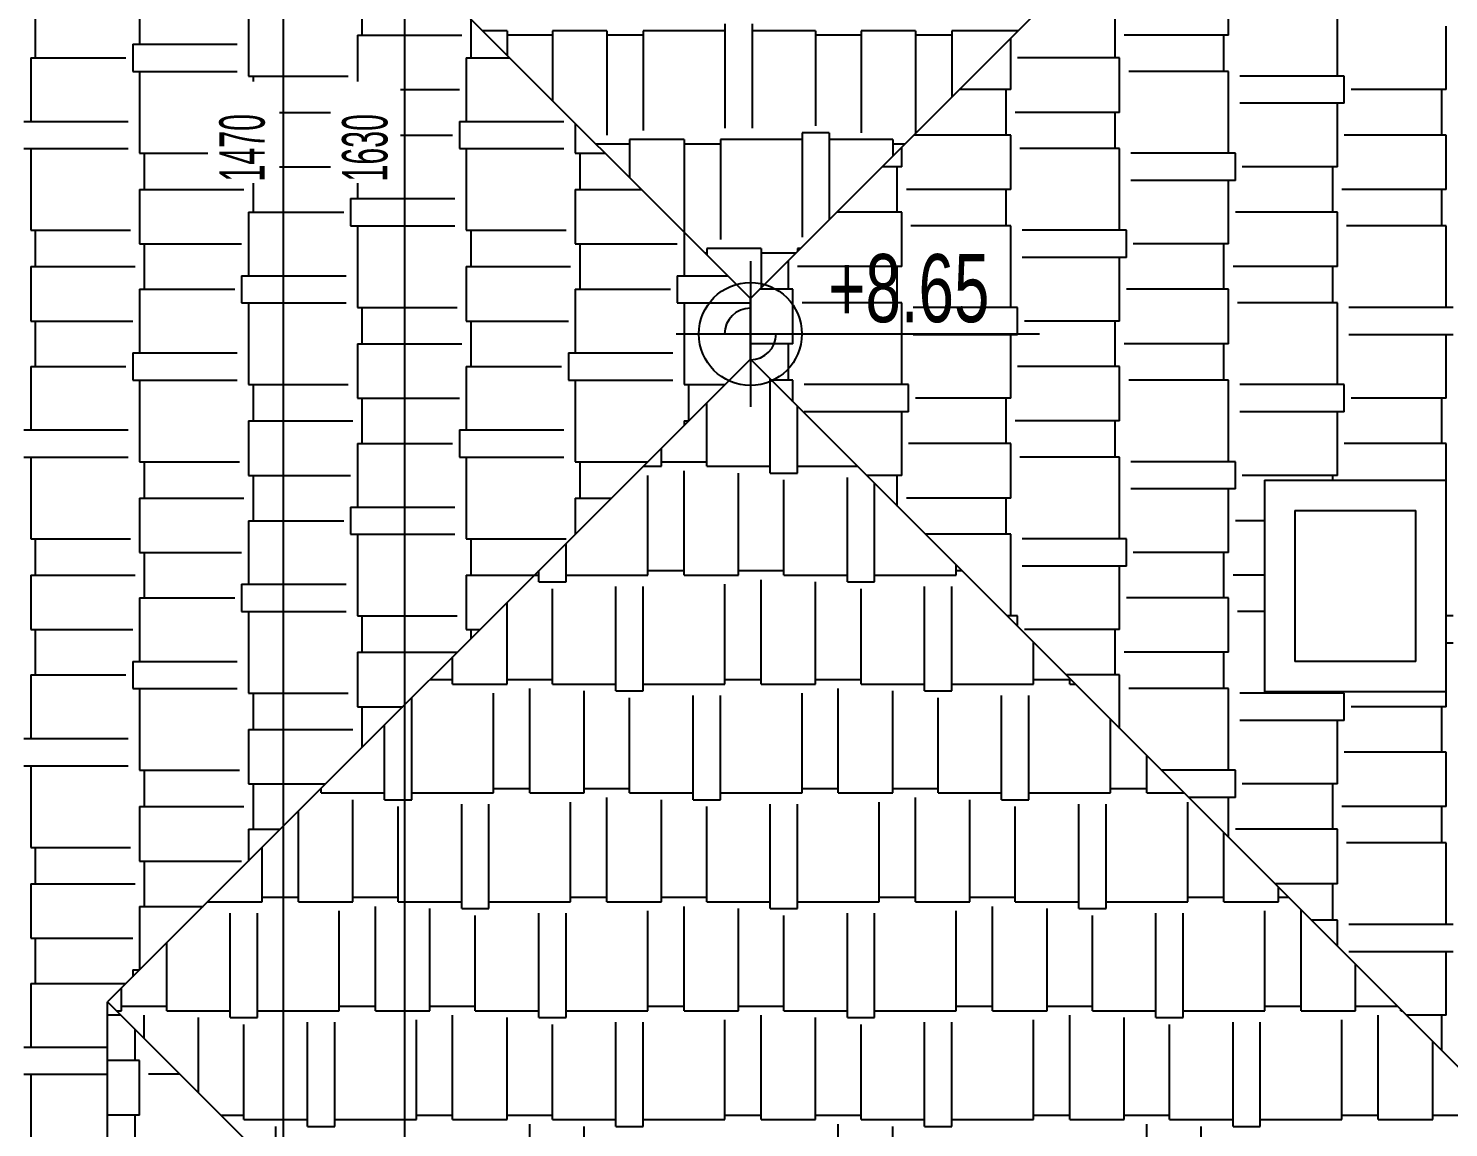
# Model space of a CAD drawing. Extents: x 3907.4 to 3911.57, y -3054.42 to -3053.7.
# Drawn here: x 3909.1055 to 3909.1994, y -3054.1948 to -3054.1222 of the extents above; entities that cross this region are included whole.
import ezdxf
from ezdxf.enums import TextEntityAlignment as Align

# ---------------------------------------------------------------- set-up
doc = ezdxf.new("R2010")
doc.units = 0
doc.header["$LTSCALE"] = 2
doc.header["$MEASUREMENT"] = 0
for name, color, linetype in [('DUVAR', 7, 'CONTINUOUS'), ('OLÇÜ', 6, 'CONTINUOUS'), ('TARAMA', 9, 'CONTINUOUS'), ('TEXT', 11, 'CONTINUOUS'), ('ÇATI', 7, 'CONTINUOUS')]:
    doc.layers.add(name, color=color, linetype=linetype)
doc.styles.add('MAHAL', font='stylu.ttf', dxfattribs={"width": 0.7, "height": 20})
doc.styles.add('ÖLÇÜ', font='stylu.ttf', dxfattribs={"width": 0.5})

msp = doc.modelspace()

# ---------------------------------------------------------------- linework, layer by layer
at = {"layer": 'DUVAR'}
for p, q in [((3909.187248, -3054.15203), (3909.187248, -3054.16603)), ((3909.187248, -3054.15203), (3909.199248, -3054.15203)), ((3909.199248, -3054.16603), (3909.199248, -3054.15203)), ((3909.189248, -3054.15403), (3909.197248, -3054.15403)), ((3909.189248, -3054.15403), (3909.189248, -3054.16403)), ((3909.197248, -3054.16403), (3909.197248, -3054.15403)), ((3909.197248, -3054.16403), (3909.189248, -3054.16403)), ((3909.199248, -3054.16603), (3909.187248, -3054.16603))]:
    msp.add_line(p, q, dxfattribs=at)
at = {"layer": 'OLÇÜ', "color": 6}
for p, q in [((3909.130374, -3053.96603), (3909.130374, -3054.29203)), ((3909.122362, -3053.98203), (3909.122362, -3054.27603))]:
    msp.add_line(p, q, dxfattribs=at)
at = {"layer": 'TARAMA', "color": 6}
for p, q in [((3909.112863, -3054.119015), (3909.112863, -3054.123215)), ((3909.184863, -3054.122615), (3909.184863, -3054.119015)), ((3909.120063, -3054.119915), (3909.120063, -3054.125315)), ((3909.127563, -3054.120215), (3909.127563, -3054.122615)), ((3909.192063, -3054.125315), (3909.192063, -3054.120926)), ((3909.105963, -3054.121115), (3909.105963, -3054.124115)), ((3909.134763, -3054.121545), (3909.134763, -3054.124115)), ((3909.151563, -3054.121865), (3909.151563, -3054.128765)), ((3909.153363, -3054.121865), (3909.153363, -3054.128765)), ((3909.177363, -3054.124115), (3909.177363, -3054.121115)), ((3909.127263, -3054.122615), (3909.127263, -3054.125672)), ((3909.127263, -3054.122615), (3909.134163, -3054.122615)), ((3909.137163, -3054.122315), (3909.135534, -3054.122315)), ((3909.137163, -3054.122315), (3909.137163, -3054.123945)), ((3909.140163, -3054.122615), (3909.137163, -3054.122615)), ((3909.143763, -3054.122315), (3909.140163, -3054.122315)), ((3909.140163, -3054.122315), (3909.140163, -3054.126945)), ((3909.143763, -3054.122315), (3909.143763, -3054.129215)), ((3909.146163, -3054.122615), (3909.143763, -3054.122615)), ((3909.151563, -3054.122315), (3909.146163, -3054.122315)), ((3909.146163, -3054.122315), (3909.146163, -3054.128915)), ((3909.157563, -3054.122315), (3909.153363, -3054.122315)), ((3909.157563, -3054.122315), (3909.157563, -3054.128615)), ((3909.160563, -3054.122615), (3909.157563, -3054.122615)), ((3909.164163, -3054.122315), (3909.160563, -3054.122315)), ((3909.160563, -3054.122315), (3909.160563, -3054.129065)), ((3909.164163, -3054.122315), (3909.164163, -3054.129114)), ((3909.166563, -3054.122615), (3909.164163, -3054.122615)), ((3909.170962, -3054.122315), (3909.166563, -3054.122315)), ((3909.166563, -3054.122315), (3909.166563, -3054.126714)), ((3909.170463, -3054.126215), (3909.170463, -3054.122814)), ((3909.184863, -3054.122615), (3909.177963, -3054.122615)), ((3909.184563, -3054.125015), (3909.184563, -3054.122615)), ((3909.199263, -3054.126215), (3909.199263, -3054.122015)), ((3909.112413, -3054.123215), (3909.112413, -3054.125015)), ((3909.112413, -3054.123215), (3909.119313, -3054.123215)), ((3909.105663, -3054.124115), (3909.105663, -3054.128315)), ((3909.105663, -3054.124115), (3909.111963, -3054.124115)), ((3909.134463, -3054.124115), (3909.134463, -3054.128315)), ((3909.134463, -3054.124115), (3909.137334, -3054.124115)), ((3909.177663, -3054.124115), (3909.170913, -3054.124115)), ((3909.177663, -3054.127715), (3909.177663, -3054.124115)), ((3909.112413, -3054.125015), (3909.119313, -3054.125015)), ((3909.112863, -3054.125015), (3909.112863, -3054.130415)), ((3909.120063, -3054.125315), (3909.126663, -3054.125315)), ((3909.120363, -3054.125315), (3909.120363, -3054.125672)), ((3909.184863, -3054.125015), (3909.178263, -3054.125015)), ((3909.184863, -3054.130415), (3909.184863, -3054.125015)), ((3909.192513, -3054.125315), (3909.185613, -3054.125315)), ((3909.192513, -3054.127115), (3909.192513, -3054.125315)), ((3909.130124, -3054.126215), (3909.134013, -3054.126215)), ((3909.170463, -3054.126215), (3909.167062, -3054.126215)), ((3909.170163, -3054.129215), (3909.170163, -3054.126215)), ((3909.199263, -3054.126215), (3909.192963, -3054.126215)), ((3909.198963, -3054.129215), (3909.198963, -3054.126215)), ((3909.192513, -3054.127115), (3909.185613, -3054.127115)), ((3909.192063, -3054.131315), (3909.192063, -3054.127115)), ((3909.105213, -3054.128315), (3909.112113, -3054.128315)), ((3909.122112, -3054.127715), (3909.12549, -3054.127715)), ((3909.134013, -3054.128315), (3909.134013, -3054.130115)), ((3909.134013, -3054.128315), (3909.140913, -3054.128315)), ((3909.141663, -3054.128445), (3909.141663, -3054.130415)), ((3909.177663, -3054.127715), (3909.170763, -3054.127715)), ((3909.177363, -3054.130115), (3909.177363, -3054.127715)), ((3909.130124, -3054.129215), (3909.133563, -3054.129215)), ((3909.158463, -3054.129065), (3909.156663, -3054.129065)), ((3909.156663, -3054.129065), (3909.156663, -3054.135965)), ((3909.158463, -3054.129065), (3909.158463, -3054.134814)), ((3909.170463, -3054.129215), (3909.164062, -3054.129215)), ((3909.170463, -3054.132815), (3909.170463, -3054.129215)), ((3909.199263, -3054.129215), (3909.192513, -3054.129215)), ((3909.199263, -3054.132815), (3909.199263, -3054.129215)), ((3909.105213, -3054.130115), (3909.112113, -3054.130115)), ((3909.105663, -3054.130115), (3909.105663, -3054.135515)), ((3909.134013, -3054.130115), (3909.140913, -3054.130115)), ((3909.134463, -3054.130115), (3909.134463, -3054.135515)), ((3909.145263, -3054.129815), (3909.143034, -3054.129815)), ((3909.148863, -3054.129515), (3909.145263, -3054.129515)), ((3909.145263, -3054.129515), (3909.145263, -3054.132045)), ((3909.148863, -3054.129515), (3909.148863, -3054.135645)), ((3909.151263, -3054.129815), (3909.148863, -3054.129815)), ((3909.156663, -3054.129515), (3909.151263, -3054.129515)), ((3909.151263, -3054.129515), (3909.151263, -3054.136115)), ((3909.162663, -3054.129515), (3909.158463, -3054.129515)), ((3909.162663, -3054.129515), (3909.162663, -3054.130614)), ((3909.163462, -3054.129815), (3909.162663, -3054.129815)), ((3909.163263, -3054.131315), (3909.163263, -3054.130014)), ((3909.177663, -3054.130115), (3909.171063, -3054.130115)), ((3909.177663, -3054.135515), (3909.177663, -3054.130115)), ((3909.112863, -3054.130415), (3909.117374, -3054.130415)), ((3909.113163, -3054.130415), (3909.113163, -3054.132815)), ((3909.141663, -3054.130415), (3909.143634, -3054.130415)), ((3909.141963, -3054.130415), (3909.141963, -3054.132815)), ((3909.185313, -3054.130415), (3909.178413, -3054.130415)), ((3909.185313, -3054.132215), (3909.185313, -3054.130415)), ((3909.122112, -3054.131315), (3909.12549, -3054.131315)), ((3909.163263, -3054.131315), (3909.161962, -3054.131315)), ((3909.162963, -3054.134315), (3909.162963, -3054.131315)), ((3909.185313, -3054.132215), (3909.178413, -3054.132215)), ((3909.184863, -3054.136415), (3909.184863, -3054.132215)), ((3909.192063, -3054.131315), (3909.185763, -3054.131315)), ((3909.191763, -3054.134315), (3909.191763, -3054.131315)), ((3909.112863, -3054.132815), (3909.112863, -3054.136415)), ((3909.112863, -3054.132815), (3909.119763, -3054.132815)), ((3909.120363, -3054.132388), (3909.120363, -3054.134315)), ((3909.127263, -3054.132388), (3909.127263, -3054.133415)), ((3909.141663, -3054.132815), (3909.141663, -3054.136415)), ((3909.141663, -3054.132815), (3909.146034, -3054.132815)), ((3909.170463, -3054.132815), (3909.163563, -3054.132815)), ((3909.170163, -3054.135215), (3909.170163, -3054.132815)), ((3909.199263, -3054.132815), (3909.192363, -3054.132815)), ((3909.198963, -3054.135215), (3909.198963, -3054.132815)), ((3909.126813, -3054.133415), (3909.126813, -3054.135215)), ((3909.126813, -3054.133415), (3909.133713, -3054.133415)), ((3909.120063, -3054.134315), (3909.120063, -3054.138515)), ((3909.120063, -3054.134315), (3909.126363, -3054.134315)), ((3909.163263, -3054.134315), (3909.158962, -3054.134315)), ((3909.163263, -3054.137915), (3909.163263, -3054.134315)), ((3909.192063, -3054.134315), (3909.185313, -3054.134315)), ((3909.192063, -3054.137915), (3909.192063, -3054.134315)), ((3909.105663, -3054.135515), (3909.112263, -3054.135515)), ((3909.105963, -3054.135515), (3909.105963, -3054.137915)), ((3909.126813, -3054.135215), (3909.133713, -3054.135215)), ((3909.127263, -3054.135215), (3909.127263, -3054.140615)), ((3909.134463, -3054.135515), (3909.141063, -3054.135515)), ((3909.134763, -3054.135515), (3909.134763, -3054.137915)), ((3909.148863, -3054.135645), (3909.148863, -3054.138515)), ((3909.170463, -3054.135215), (3909.163863, -3054.135215)), ((3909.170463, -3054.140615), (3909.170463, -3054.135215)), ((3909.178113, -3054.135515), (3909.171213, -3054.135515)), ((3909.178113, -3054.137315), (3909.178113, -3054.135515)), ((3909.199263, -3054.135215), (3909.192663, -3054.135215)), ((3909.199263, -3054.140615), (3909.199263, -3054.135215)), ((3909.112863, -3054.136415), (3909.119613, -3054.136415)), ((3909.113163, -3054.136415), (3909.113163, -3054.139415)), ((3909.141663, -3054.136415), (3909.148413, -3054.136415)), ((3909.141963, -3054.136415), (3909.141963, -3054.139415)), ((3909.153963, -3054.136715), (3909.150363, -3054.136715)), ((3909.150363, -3054.136715), (3909.150363, -3054.137145)), ((3909.153963, -3054.136715), (3909.153963, -3054.139314)), ((3909.156562, -3054.136715), (3909.156363, -3054.136715)), ((3909.156363, -3054.136715), (3909.156363, -3054.136914)), ((3909.184863, -3054.136415), (3909.178563, -3054.136415)), ((3909.184563, -3054.139415), (3909.184563, -3054.136415)), ((3909.150363, -3054.137015), (3909.150234, -3054.137015)), ((3909.156262, -3054.137015), (3909.153963, -3054.137015)), ((3909.155763, -3054.139415), (3909.155763, -3054.137514)), ((3909.178113, -3054.137315), (3909.171213, -3054.137315)), ((3909.177663, -3054.141515), (3909.177663, -3054.137315)), ((3909.105663, -3054.137915), (3909.105663, -3054.141515)), ((3909.105663, -3054.137915), (3909.112563, -3054.137915)), ((3909.119613, -3054.138515), (3909.119613, -3054.140315)), ((3909.119613, -3054.138515), (3909.126513, -3054.138515)), ((3909.134463, -3054.137915), (3909.134463, -3054.141515)), ((3909.134463, -3054.137915), (3909.141363, -3054.137915)), ((3909.148413, -3054.138515), (3909.148413, -3054.140315)), ((3909.148413, -3054.138515), (3909.151734, -3054.138515)), ((3909.163263, -3054.137915), (3909.156363, -3054.137915)), ((3909.162963, -3054.140315), (3909.162963, -3054.137915)), ((3909.192063, -3054.137915), (3909.185163, -3054.137915)), ((3909.191763, -3054.140315), (3909.191763, -3054.137915)), ((3909.112863, -3054.139415), (3909.112863, -3054.143615)), ((3909.112863, -3054.139415), (3909.119163, -3054.139415)), ((3909.141663, -3054.139415), (3909.141663, -3054.143615)), ((3909.141663, -3054.139415), (3909.147963, -3054.139415)), ((3909.156063, -3054.139415), (3909.153862, -3054.139415)), ((3909.156063, -3054.143015), (3909.156063, -3054.139415)), ((3909.184863, -3054.139415), (3909.178113, -3054.139415)), ((3909.184863, -3054.143015), (3909.184863, -3054.139415)), ((3909.119613, -3054.140315), (3909.126513, -3054.140315)), ((3909.120063, -3054.140315), (3909.120063, -3054.145715)), ((3909.127263, -3054.140615), (3909.133863, -3054.140615)), ((3909.127563, -3054.140615), (3909.127563, -3054.143015)), ((3909.148413, -3054.140315), (3909.153248, -3054.140315)), ((3909.148863, -3054.140315), (3909.148863, -3054.145715)), ((3909.163263, -3054.140315), (3909.156663, -3054.140315)), ((3909.163263, -3054.145715), (3909.163263, -3054.140315)), ((3909.170913, -3054.140615), (3909.164013, -3054.140615)), ((3909.170913, -3054.142415), (3909.170913, -3054.140615)), ((3909.192063, -3054.140315), (3909.185463, -3054.140315)), ((3909.192063, -3054.145715), (3909.192063, -3054.140315)), ((3909.199713, -3054.140615), (3909.192813, -3054.140615)), ((3909.105663, -3054.141515), (3909.112413, -3054.141515)), ((3909.105963, -3054.141515), (3909.105963, -3054.144515)), ((3909.134463, -3054.141515), (3909.141213, -3054.141515)), ((3909.134763, -3054.141515), (3909.134763, -3054.144515)), ((3909.177663, -3054.141515), (3909.171363, -3054.141515)), ((3909.177363, -3054.144515), (3909.177363, -3054.141515)), ((3909.170913, -3054.142415), (3909.164013, -3054.142415)), ((3909.170463, -3054.146615), (3909.170463, -3054.142415)), ((3909.199713, -3054.142415), (3909.192813, -3054.142415)), ((3909.199263, -3054.146615), (3909.199263, -3054.142415)), ((3909.127263, -3054.143015), (3909.127263, -3054.146615)), ((3909.127263, -3054.143015), (3909.134163, -3054.143015)), ((3909.156063, -3054.143015), (3909.153248, -3054.143015)), ((3909.155763, -3054.145415), (3909.155763, -3054.143015)), ((3909.184863, -3054.143015), (3909.177963, -3054.143015)), ((3909.184563, -3054.145415), (3909.184563, -3054.143015)), ((3909.112413, -3054.143615), (3909.112413, -3054.145415)), ((3909.112413, -3054.143615), (3909.119313, -3054.143615)), ((3909.141213, -3054.143615), (3909.141213, -3054.145415)), ((3909.141213, -3054.143615), (3909.148113, -3054.143615)), ((3909.105663, -3054.144515), (3909.105663, -3054.148715)), ((3909.105663, -3054.144515), (3909.111963, -3054.144515)), ((3909.134463, -3054.144515), (3909.134463, -3054.148715)), ((3909.134463, -3054.144515), (3909.140763, -3054.144515)), ((3909.154563, -3054.151565), (3909.154563, -3054.145345)), ((3909.177663, -3054.144515), (3909.170913, -3054.144515)), ((3909.177663, -3054.148115), (3909.177663, -3054.144515)), ((3909.112413, -3054.145415), (3909.119313, -3054.145415)), ((3909.112863, -3054.145415), (3909.112863, -3054.150815)), ((3909.120063, -3054.145715), (3909.126663, -3054.145715)), ((3909.120363, -3054.145715), (3909.120363, -3054.148115)), ((3909.141213, -3054.145415), (3909.148113, -3054.145415)), ((3909.141663, -3054.145415), (3909.141663, -3054.150815)), ((3909.148863, -3054.145715), (3909.151562, -3054.145715)), ((3909.149163, -3054.145715), (3909.149163, -3054.148114)), ((3909.156063, -3054.145415), (3909.154634, -3054.145415)), ((3909.156063, -3054.146845), (3909.156063, -3054.145415)), ((3909.163713, -3054.145715), (3909.156813, -3054.145715)), ((3909.163713, -3054.147515), (3909.163713, -3054.145715)), ((3909.184863, -3054.145415), (3909.178263, -3054.145415)), ((3909.184863, -3054.150815), (3909.184863, -3054.145415)), ((3909.192513, -3054.145715), (3909.185613, -3054.145715)), ((3909.192513, -3054.147515), (3909.192513, -3054.145715)), ((3909.127263, -3054.146615), (3909.134013, -3054.146615)), ((3909.127563, -3054.146615), (3909.127563, -3054.149615)), ((3909.150363, -3054.151115), (3909.150363, -3054.146914)), ((3909.156363, -3054.151565), (3909.156363, -3054.147145)), ((3909.170463, -3054.146615), (3909.164163, -3054.146615)), ((3909.170163, -3054.149615), (3909.170163, -3054.146615)), ((3909.199263, -3054.146615), (3909.192963, -3054.146615)), ((3909.198963, -3054.149615), (3909.198963, -3054.146615)), ((3909.120063, -3054.148115), (3909.120063, -3054.151715)), ((3909.120063, -3054.148115), (3909.126963, -3054.148115)), ((3909.148863, -3054.148115), (3909.148863, -3054.148414)), ((3909.148863, -3054.148115), (3909.149162, -3054.148115)), ((3909.163713, -3054.147515), (3909.156813, -3054.147515)), ((3909.163263, -3054.151715), (3909.163263, -3054.147515)), ((3909.177663, -3054.148115), (3909.170763, -3054.148115)), ((3909.177363, -3054.150515), (3909.177363, -3054.148115)), ((3909.192513, -3054.147515), (3909.185613, -3054.147515)), ((3909.192063, -3054.151715), (3909.192063, -3054.147515)), ((3909.105213, -3054.148715), (3909.112113, -3054.148715)), ((3909.134013, -3054.148715), (3909.134013, -3054.150515)), ((3909.134013, -3054.148715), (3909.140913, -3054.148715)), ((3909.127263, -3054.149615), (3909.127263, -3054.153815)), ((3909.127263, -3054.149615), (3909.133563, -3054.149615)), ((3909.147363, -3054.151115), (3909.147363, -3054.149914)), ((3909.170463, -3054.149615), (3909.163713, -3054.149615)), ((3909.170463, -3054.153215), (3909.170463, -3054.149615)), ((3909.199263, -3054.149615), (3909.192513, -3054.149615)), ((3909.199263, -3054.153215), (3909.199263, -3054.149615)), ((3909.105213, -3054.150515), (3909.112113, -3054.150515)), ((3909.105663, -3054.150515), (3909.105663, -3054.155915)), ((3909.112863, -3054.150815), (3909.119463, -3054.150815)), ((3909.113163, -3054.150815), (3909.113163, -3054.153215)), ((3909.134013, -3054.150515), (3909.140913, -3054.150515)), ((3909.134463, -3054.150515), (3909.134463, -3054.155915)), ((3909.141663, -3054.150815), (3909.146462, -3054.150815)), ((3909.141963, -3054.150815), (3909.141963, -3054.153215)), ((3909.147363, -3054.150815), (3909.150363, -3054.150815)), ((3909.177663, -3054.150515), (3909.171063, -3054.150515)), ((3909.177663, -3054.155915), (3909.177663, -3054.150515)), ((3909.185313, -3054.150815), (3909.178413, -3054.150815)), ((3909.185313, -3054.152615), (3909.185313, -3054.150815)), ((3909.120063, -3054.151715), (3909.126813, -3054.151715)), ((3909.120363, -3054.151715), (3909.120363, -3054.154715)), ((3909.146162, -3054.151115), (3909.147363, -3054.151115)), ((3909.146463, -3054.158315), (3909.146463, -3054.151715)), ((3909.148863, -3054.158315), (3909.148863, -3054.151415)), ((3909.150363, -3054.151115), (3909.154563, -3054.151115)), ((3909.152463, -3054.158315), (3909.152463, -3054.151565)), ((3909.154563, -3054.151565), (3909.156363, -3054.151565)), ((3909.156363, -3054.151115), (3909.160334, -3054.151115)), ((3909.159663, -3054.158765), (3909.159663, -3054.151865)), ((3909.163263, -3054.151715), (3909.160934, -3054.151715)), ((3909.162963, -3054.153745), (3909.162963, -3054.151715)), ((3909.192063, -3054.151715), (3909.185763, -3054.151715)), ((3909.191763, -3054.15203), (3909.191763, -3054.151715)), ((3909.155463, -3054.158315), (3909.155463, -3054.152015)), ((3909.161463, -3054.158765), (3909.161463, -3054.152245)), ((3909.185313, -3054.152615), (3909.178413, -3054.152615)), ((3909.184863, -3054.156815), (3909.184863, -3054.152615)), ((3909.112863, -3054.153215), (3909.112863, -3054.156815)), ((3909.112863, -3054.153215), (3909.119763, -3054.153215)), ((3909.126813, -3054.153815), (3909.126813, -3054.155615)), ((3909.126813, -3054.153815), (3909.133713, -3054.153815)), ((3909.141663, -3054.153215), (3909.141663, -3054.155614)), ((3909.141663, -3054.153215), (3909.144062, -3054.153215)), ((3909.170463, -3054.153215), (3909.163563, -3054.153215)), ((3909.170163, -3054.155615), (3909.170163, -3054.153215)), ((3909.199263, -3054.153215), (3909.199248, -3054.153215)), ((3909.120063, -3054.154715), (3909.120063, -3054.158915)), ((3909.120063, -3054.154715), (3909.126363, -3054.154715)), ((3909.187248, -3054.154715), (3909.185313, -3054.154715)), ((3909.126813, -3054.155615), (3909.133713, -3054.155615)), ((3909.127263, -3054.155615), (3909.127263, -3054.161015)), ((3909.170463, -3054.155615), (3909.164834, -3054.155615)), ((3909.170463, -3054.161015), (3909.170463, -3054.155615)), ((3909.199263, -3054.155615), (3909.199248, -3054.155615)), ((3909.199263, -3054.161015), (3909.199263, -3054.155615)), ((3909.105663, -3054.155915), (3909.112263, -3054.155915)), ((3909.105963, -3054.155915), (3909.105963, -3054.158315)), ((3909.134463, -3054.155915), (3909.141063, -3054.155915)), ((3909.134763, -3054.155915), (3909.134763, -3054.158315)), ((3909.141063, -3054.158765), (3909.141063, -3054.156214)), ((3909.178113, -3054.155915), (3909.171213, -3054.155915)), ((3909.178113, -3054.157715), (3909.178113, -3054.155915)), ((3909.112863, -3054.156815), (3909.119613, -3054.156815)), ((3909.113163, -3054.156815), (3909.113163, -3054.159815)), ((3909.184863, -3054.156815), (3909.178563, -3054.156815)), ((3909.184563, -3054.159815), (3909.184563, -3054.156815)), ((3909.105663, -3054.158315), (3909.105663, -3054.161915)), ((3909.105663, -3054.158315), (3909.112563, -3054.158315)), ((3909.134463, -3054.158315), (3909.134463, -3054.161915)), ((3909.134463, -3054.158315), (3909.138962, -3054.158315)), ((3909.138962, -3054.158315), (3909.139263, -3054.158315)), ((3909.139263, -3054.158765), (3909.139263, -3054.158014)), ((3909.141063, -3054.158315), (3909.146463, -3054.158315)), ((3909.146463, -3054.158015), (3909.148863, -3054.158015)), ((3909.148863, -3054.158315), (3909.152463, -3054.158315)), ((3909.152463, -3054.158015), (3909.155463, -3054.158015)), ((3909.155463, -3054.158315), (3909.159663, -3054.158315)), ((3909.161463, -3054.158315), (3909.166863, -3054.158315)), ((3909.166863, -3054.158315), (3909.166863, -3054.157645)), ((3909.166863, -3054.158015), (3909.167234, -3054.158015)), ((3909.178113, -3054.157715), (3909.171213, -3054.157715)), ((3909.177663, -3054.161915), (3909.177663, -3054.157715)), ((3909.187248, -3054.158315), (3909.185163, -3054.158315)), ((3909.119613, -3054.158915), (3909.119613, -3054.160715)), ((3909.119613, -3054.158915), (3909.126513, -3054.158915)), ((3909.139263, -3054.158765), (3909.141063, -3054.158765)), ((3909.140163, -3054.165515), (3909.140163, -3054.159215)), ((3909.144363, -3054.165965), (3909.144363, -3054.159065)), ((3909.146163, -3054.165965), (3909.146163, -3054.159065)), ((3909.151563, -3054.165515), (3909.151563, -3054.158915)), ((3909.153963, -3054.165515), (3909.153963, -3054.158615)), ((3909.157563, -3054.165515), (3909.157563, -3054.158765)), ((3909.159663, -3054.158765), (3909.161463, -3054.158765)), ((3909.160563, -3054.165515), (3909.160563, -3054.159215)), ((3909.164763, -3054.165965), (3909.164763, -3054.159065)), ((3909.166563, -3054.165965), (3909.166563, -3054.159065)), ((3909.112863, -3054.159815), (3909.112863, -3054.164015)), ((3909.112863, -3054.159815), (3909.119163, -3054.159815)), ((3909.137163, -3054.165515), (3909.137163, -3054.160114)), ((3909.184863, -3054.159815), (3909.178113, -3054.159815)), ((3909.184863, -3054.163415), (3909.184863, -3054.159815)), ((3909.119613, -3054.160715), (3909.126513, -3054.160715)), ((3909.120063, -3054.160715), (3909.120063, -3054.166115)), ((3909.127263, -3054.161015), (3909.133863, -3054.161015)), ((3909.127563, -3054.161015), (3909.127563, -3054.163415)), ((3909.170913, -3054.161015), (3909.170234, -3054.161015)), ((3909.170913, -3054.161695), (3909.170913, -3054.161015)), ((3909.187248, -3054.160715), (3909.185463, -3054.160715)), ((3909.199713, -3054.161015), (3909.199248, -3054.161015)), ((3909.105663, -3054.161915), (3909.112413, -3054.161915)), ((3909.105963, -3054.161915), (3909.105963, -3054.164915)), ((3909.134463, -3054.161915), (3909.135362, -3054.161915)), ((3909.134763, -3054.161915), (3909.134763, -3054.162514)), ((3909.177663, -3054.161915), (3909.171363, -3054.161915)), ((3909.177363, -3054.164915), (3909.177363, -3054.161915)), ((3909.171963, -3054.165515), (3909.171963, -3054.162745)), ((3909.199713, -3054.162815), (3909.199248, -3054.162815)), ((3909.199263, -3054.167015), (3909.199263, -3054.162815)), ((3909.112413, -3054.164015), (3909.112413, -3054.165815)), ((3909.112413, -3054.164015), (3909.119313, -3054.164015)), ((3909.127263, -3054.163415), (3909.127263, -3054.167015)), ((3909.127263, -3054.163415), (3909.133862, -3054.163415)), ((3909.133563, -3054.165515), (3909.133563, -3054.163714)), ((3909.184863, -3054.163415), (3909.177963, -3054.163415)), ((3909.184563, -3054.165815), (3909.184563, -3054.163415)), ((3909.105663, -3054.164915), (3909.105663, -3054.169115)), ((3909.105663, -3054.164915), (3909.111963, -3054.164915)), ((3909.177663, -3054.164915), (3909.174134, -3054.164915)), ((3909.177663, -3054.168445), (3909.177663, -3054.164915)), ((3909.112413, -3054.165815), (3909.119313, -3054.165815)), ((3909.112863, -3054.165815), (3909.112863, -3054.171215)), ((3909.132062, -3054.165215), (3909.133563, -3054.165215)), ((3909.133563, -3054.165515), (3909.137163, -3054.165515)), ((3909.137163, -3054.165215), (3909.140163, -3054.165215)), ((3909.138663, -3054.172715), (3909.138663, -3054.165815)), ((3909.140163, -3054.165515), (3909.144363, -3054.165515)), ((3909.142263, -3054.172715), (3909.142263, -3054.165965)), ((3909.144363, -3054.165965), (3909.146163, -3054.165965)), ((3909.146163, -3054.165515), (3909.151563, -3054.165515)), ((3909.151563, -3054.165215), (3909.153963, -3054.165215)), ((3909.153963, -3054.165515), (3909.157563, -3054.165515)), ((3909.157563, -3054.165215), (3909.160563, -3054.165215)), ((3909.159063, -3054.172715), (3909.159063, -3054.165815)), ((3909.160563, -3054.165515), (3909.164763, -3054.165515)), ((3909.162663, -3054.172715), (3909.162663, -3054.165965)), ((3909.164763, -3054.165965), (3909.166563, -3054.165965)), ((3909.166563, -3054.165515), (3909.171963, -3054.165515)), ((3909.171963, -3054.165215), (3909.174363, -3054.165215)), ((3909.174363, -3054.165515), (3909.174363, -3054.165145)), ((3909.174363, -3054.165515), (3909.174734, -3054.165515)), ((3909.184863, -3054.165815), (3909.178263, -3054.165815)), ((3909.184863, -3054.171215), (3909.184863, -3054.165815)), ((3909.192063, -3054.166115), (3909.192063, -3054.16603)), ((3909.120063, -3054.166115), (3909.126663, -3054.166115)), ((3909.120363, -3054.166115), (3909.120363, -3054.168515)), ((3909.130863, -3054.173165), (3909.130863, -3054.166414)), ((3909.136263, -3054.172715), (3909.136263, -3054.166115)), ((3909.145263, -3054.172715), (3909.145263, -3054.166415)), ((3909.149463, -3054.173165), (3909.149463, -3054.166265)), ((3909.151263, -3054.173165), (3909.151263, -3054.166265)), ((3909.156663, -3054.172715), (3909.156663, -3054.166115)), ((3909.165663, -3054.172715), (3909.165663, -3054.166415)), ((3909.169863, -3054.173165), (3909.169863, -3054.166265)), ((3909.171663, -3054.173165), (3909.171663, -3054.166265)), ((3909.192513, -3054.166115), (3909.185613, -3054.166115)), ((3909.192513, -3054.167915), (3909.192513, -3054.166115)), ((3909.127263, -3054.167015), (3909.130262, -3054.167015)), ((3909.127563, -3054.167015), (3909.127563, -3054.169714)), ((3909.177063, -3054.172715), (3909.177063, -3054.167845)), ((3909.192513, -3054.167915), (3909.185613, -3054.167915)), ((3909.192063, -3054.172115), (3909.192063, -3054.167915)), ((3909.199263, -3054.167015), (3909.192963, -3054.167015)), ((3909.198963, -3054.170015), (3909.198963, -3054.167015)), ((3909.120063, -3054.168515), (3909.120063, -3054.172115)), ((3909.120063, -3054.168515), (3909.126963, -3054.168515)), ((3909.129063, -3054.173165), (3909.129063, -3054.168214)), ((3909.105213, -3054.169115), (3909.112113, -3054.169115)), ((3909.179463, -3054.172715), (3909.179463, -3054.170245)), ((3909.199263, -3054.170015), (3909.192513, -3054.170015)), ((3909.199263, -3054.173615), (3909.199263, -3054.170015)), ((3909.105213, -3054.170915), (3909.112113, -3054.170915)), ((3909.105663, -3054.170915), (3909.105663, -3054.176315)), ((3909.112863, -3054.171215), (3909.119463, -3054.171215)), ((3909.113163, -3054.171215), (3909.113163, -3054.173615)), ((3909.185313, -3054.171215), (3909.180434, -3054.171215)), ((3909.185313, -3054.173015), (3909.185313, -3054.171215)), ((3909.120063, -3054.172115), (3909.125162, -3054.172115)), ((3909.120363, -3054.172115), (3909.120363, -3054.175115)), ((3909.124862, -3054.172415), (3909.124863, -3054.172415)), ((3909.124863, -3054.172715), (3909.124863, -3054.172414)), ((3909.136263, -3054.172415), (3909.138663, -3054.172415)), ((3909.142263, -3054.172415), (3909.145263, -3054.172415)), ((3909.156663, -3054.172415), (3909.159063, -3054.172415)), ((3909.162663, -3054.172415), (3909.165663, -3054.172415)), ((3909.177063, -3054.172415), (3909.179463, -3054.172415)), ((3909.192063, -3054.172115), (3909.185763, -3054.172115)), ((3909.191763, -3054.175115), (3909.191763, -3054.172115)), ((3909.124863, -3054.172715), (3909.129063, -3054.172715)), ((3909.126963, -3054.179915), (3909.126963, -3054.173165)), ((3909.129063, -3054.173165), (3909.130863, -3054.173165)), ((3909.130863, -3054.172715), (3909.136263, -3054.172715)), ((3909.134163, -3054.180365), (3909.134163, -3054.173465)), ((3909.135963, -3054.180365), (3909.135963, -3054.173465)), ((3909.138663, -3054.172715), (3909.142263, -3054.172715)), ((3909.141363, -3054.179915), (3909.141363, -3054.173315)), ((3909.143763, -3054.179915), (3909.143763, -3054.173015)), ((3909.145263, -3054.172715), (3909.149463, -3054.172715)), ((3909.147363, -3054.179915), (3909.147363, -3054.173165)), ((3909.149463, -3054.173165), (3909.151263, -3054.173165)), ((3909.151263, -3054.172715), (3909.156663, -3054.172715)), ((3909.154563, -3054.180365), (3909.154563, -3054.173465)), ((3909.156363, -3054.180365), (3909.156363, -3054.173465)), ((3909.159063, -3054.172715), (3909.162663, -3054.172715)), ((3909.161763, -3054.179915), (3909.161763, -3054.173315)), ((3909.164163, -3054.179915), (3909.164163, -3054.173015)), ((3909.165663, -3054.172715), (3909.169863, -3054.172715)), ((3909.167763, -3054.179915), (3909.167763, -3054.173165)), ((3909.169863, -3054.173165), (3909.171663, -3054.173165)), ((3909.171663, -3054.172715), (3909.177063, -3054.172715)), ((3909.174963, -3054.180365), (3909.174963, -3054.173465)), ((3909.176763, -3054.180365), (3909.176763, -3054.173465)), ((3909.179463, -3054.172715), (3909.181934, -3054.172715)), ((3909.182163, -3054.179915), (3909.182163, -3054.173315)), ((3909.185313, -3054.173015), (3909.182234, -3054.173015)), ((3909.184863, -3054.175645), (3909.184863, -3054.173015)), ((3909.112863, -3054.173615), (3909.112863, -3054.177215)), ((3909.112863, -3054.173615), (3909.119763, -3054.173615)), ((3909.123363, -3054.179915), (3909.123363, -3054.173914)), ((3909.129963, -3054.179915), (3909.129963, -3054.173615)), ((3909.150363, -3054.179915), (3909.150363, -3054.173615)), ((3909.170763, -3054.179915), (3909.170763, -3054.173615)), ((3909.199263, -3054.173615), (3909.192363, -3054.173615)), ((3909.198963, -3054.176015), (3909.198963, -3054.173615)), ((3909.120063, -3054.175115), (3909.120063, -3054.177214)), ((3909.120063, -3054.175115), (3909.122162, -3054.175115)), ((3909.184563, -3054.179915), (3909.184563, -3054.175345)), ((3909.192063, -3054.175115), (3909.185313, -3054.175115)), ((3909.192063, -3054.178715), (3909.192063, -3054.175115)), ((3909.105663, -3054.176315), (3909.112263, -3054.176315)), ((3909.105963, -3054.176315), (3909.105963, -3054.178715)), ((3909.120963, -3054.179915), (3909.120963, -3054.176314)), ((3909.199263, -3054.176015), (3909.192663, -3054.176015)), ((3909.199263, -3054.181415), (3909.199263, -3054.176015)), ((3909.112863, -3054.177215), (3909.119613, -3054.177215)), ((3909.113163, -3054.177215), (3909.113163, -3054.180215)), ((3909.105663, -3054.178715), (3909.105663, -3054.182315)), ((3909.105663, -3054.178715), (3909.112563, -3054.178715)), ((3909.192063, -3054.178715), (3909.187934, -3054.178715)), ((3909.188163, -3054.179915), (3909.188163, -3054.178945)), ((3909.191763, -3054.181115), (3909.191763, -3054.178715)), ((3909.117362, -3054.179915), (3909.120963, -3054.179915)), ((3909.120963, -3054.179615), (3909.123363, -3054.179615)), ((3909.123363, -3054.179915), (3909.126963, -3054.179915)), ((3909.126963, -3054.179615), (3909.129963, -3054.179615)), ((3909.129963, -3054.179915), (3909.134163, -3054.179915)), ((3909.135963, -3054.179915), (3909.141363, -3054.179915)), ((3909.141363, -3054.179615), (3909.143763, -3054.179615)), ((3909.143763, -3054.179915), (3909.147363, -3054.179915)), ((3909.147363, -3054.179615), (3909.150363, -3054.179615)), ((3909.150363, -3054.179915), (3909.154563, -3054.179915)), ((3909.156363, -3054.179915), (3909.161763, -3054.179915)), ((3909.161763, -3054.179615), (3909.164163, -3054.179615)), ((3909.164163, -3054.179915), (3909.167763, -3054.179915)), ((3909.167763, -3054.179615), (3909.170763, -3054.179615)), ((3909.170763, -3054.179915), (3909.174963, -3054.179915)), ((3909.176763, -3054.179915), (3909.182163, -3054.179915)), ((3909.182163, -3054.179615), (3909.184563, -3054.179615)), ((3909.184563, -3054.179915), (3909.188163, -3054.179915)), ((3909.188163, -3054.179615), (3909.188834, -3054.179615)), ((3909.112863, -3054.180215), (3909.112863, -3054.184414)), ((3909.112863, -3054.180215), (3909.117062, -3054.180215)), ((3909.118863, -3054.187565), (3909.118863, -3054.180665)), ((3909.120663, -3054.187565), (3909.120663, -3054.180665)), ((3909.126063, -3054.187115), (3909.126063, -3054.180515)), ((3909.128463, -3054.187115), (3909.128463, -3054.180215)), ((3909.132063, -3054.187115), (3909.132063, -3054.180365)), ((3909.134163, -3054.180365), (3909.135963, -3054.180365)), ((3909.135063, -3054.187115), (3909.135063, -3054.180815)), ((3909.139263, -3054.187565), (3909.139263, -3054.180665)), ((3909.141063, -3054.187565), (3909.141063, -3054.180665)), ((3909.146463, -3054.187115), (3909.146463, -3054.180515)), ((3909.148863, -3054.187115), (3909.148863, -3054.180215)), ((3909.152463, -3054.187115), (3909.152463, -3054.180365)), ((3909.154563, -3054.180365), (3909.156363, -3054.180365)), ((3909.155463, -3054.187115), (3909.155463, -3054.180815)), ((3909.159663, -3054.187565), (3909.159663, -3054.180665)), ((3909.161463, -3054.187565), (3909.161463, -3054.180665)), ((3909.166863, -3054.187115), (3909.166863, -3054.180515)), ((3909.169263, -3054.187115), (3909.169263, -3054.180215)), ((3909.172863, -3054.187115), (3909.172863, -3054.180365)), ((3909.174963, -3054.180365), (3909.176763, -3054.180365)), ((3909.175863, -3054.187115), (3909.175863, -3054.180815)), ((3909.180063, -3054.187565), (3909.180063, -3054.180665)), ((3909.181863, -3054.187565), (3909.181863, -3054.180665)), ((3909.187263, -3054.187115), (3909.187263, -3054.180515)), ((3909.189663, -3054.187115), (3909.189663, -3054.180445)), ((3909.192063, -3054.181115), (3909.190334, -3054.181115)), ((3909.192063, -3054.182845), (3909.192063, -3054.181115)), ((3909.199713, -3054.181415), (3909.192813, -3054.181415)), ((3909.105663, -3054.182315), (3909.112413, -3054.182315)), ((3909.105963, -3054.182315), (3909.105963, -3054.185315)), ((3909.114663, -3054.187115), (3909.114663, -3054.182614)), ((3909.199713, -3054.183215), (3909.192813, -3054.183215)), ((3909.199263, -3054.187415), (3909.199263, -3054.183215)), ((3909.112413, -3054.184415), (3909.112413, -3054.184864)), ((3909.112413, -3054.184415), (3909.112862, -3054.184415)), ((3909.193263, -3054.187115), (3909.193263, -3054.184045)), ((3909.105663, -3054.185315), (3909.105663, -3054.189515)), ((3909.105663, -3054.185315), (3909.111962, -3054.185315)), ((3909.111663, -3054.187115), (3909.111663, -3054.185614)), ((3909.111634, -3054.187415), (3909.110748, -3054.187415)), ((3909.111334, -3054.187115), (3909.111663, -3054.187115)), ((3909.111663, -3054.186815), (3909.114663, -3054.186815)), ((3909.113163, -3054.188945), (3909.113163, -3054.187415)), ((3909.114663, -3054.187115), (3909.118863, -3054.187115)), ((3909.116763, -3054.192545), (3909.116763, -3054.187565)), ((3909.118863, -3054.187565), (3909.120663, -3054.187565)), ((3909.120663, -3054.187115), (3909.126063, -3054.187115)), ((3909.126063, -3054.186815), (3909.128463, -3054.186815)), ((3909.128463, -3054.187115), (3909.132063, -3054.187115)), ((3909.132063, -3054.186815), (3909.135063, -3054.186815)), ((3909.133563, -3054.194315), (3909.133563, -3054.187415)), ((3909.135063, -3054.187115), (3909.139263, -3054.187115)), ((3909.137163, -3054.194315), (3909.137163, -3054.187565)), ((3909.139263, -3054.187565), (3909.141063, -3054.187565)), ((3909.141063, -3054.187115), (3909.146463, -3054.187115)), ((3909.146463, -3054.186815), (3909.148863, -3054.186815)), ((3909.148863, -3054.187115), (3909.152463, -3054.187115)), ((3909.152463, -3054.186815), (3909.155463, -3054.186815)), ((3909.153963, -3054.194315), (3909.153963, -3054.187415)), ((3909.155463, -3054.187115), (3909.159663, -3054.187115)), ((3909.157563, -3054.194315), (3909.157563, -3054.187565)), ((3909.159663, -3054.187565), (3909.161463, -3054.187565)), ((3909.161463, -3054.187115), (3909.166863, -3054.187115)), ((3909.166863, -3054.186815), (3909.169263, -3054.186815)), ((3909.169263, -3054.187115), (3909.172863, -3054.187115)), ((3909.172863, -3054.186815), (3909.175863, -3054.186815)), ((3909.174363, -3054.194315), (3909.174363, -3054.187415)), ((3909.175863, -3054.187115), (3909.180063, -3054.187115)), ((3909.177963, -3054.194315), (3909.177963, -3054.187565)), ((3909.180063, -3054.187565), (3909.181863, -3054.187565)), ((3909.181863, -3054.187115), (3909.187263, -3054.187115)), ((3909.187263, -3054.186815), (3909.189663, -3054.186815)), ((3909.189663, -3054.187115), (3909.193263, -3054.187115)), ((3909.193263, -3054.186815), (3909.196034, -3054.186815)), ((3909.194763, -3054.194315), (3909.194763, -3054.187415)), ((3909.196263, -3054.187115), (3909.196263, -3054.187045)), ((3909.196263, -3054.187115), (3909.196334, -3054.187115)), ((3909.199263, -3054.187415), (3909.196634, -3054.187415)), ((3909.198963, -3054.189745), (3909.198963, -3054.187415)), ((3909.112563, -3054.190415), (3909.112563, -3054.188345)), ((3909.119763, -3054.194315), (3909.119763, -3054.188015)), ((3909.123963, -3054.194765), (3909.123963, -3054.187865)), ((3909.125763, -3054.194765), (3909.125763, -3054.187865)), ((3909.131163, -3054.194315), (3909.131163, -3054.187715)), ((3909.140163, -3054.194315), (3909.140163, -3054.188015)), ((3909.144363, -3054.194765), (3909.144363, -3054.187865)), ((3909.146163, -3054.194765), (3909.146163, -3054.187865)), ((3909.151563, -3054.194315), (3909.151563, -3054.187715)), ((3909.160563, -3054.194315), (3909.160563, -3054.188015)), ((3909.164763, -3054.194765), (3909.164763, -3054.187865)), ((3909.166563, -3054.194765), (3909.166563, -3054.187865)), ((3909.171963, -3054.194315), (3909.171963, -3054.187715)), ((3909.180963, -3054.194315), (3909.180963, -3054.188015)), ((3909.185163, -3054.194765), (3909.185163, -3054.187865)), ((3909.186963, -3054.194765), (3909.186963, -3054.187865)), ((3909.192363, -3054.194315), (3909.192363, -3054.187715)), ((3909.105213, -3054.189515), (3909.110748, -3054.189515)), ((3909.198363, -3054.194315), (3909.198363, -3054.189145)), ((3909.112863, -3054.190415), (3909.110748, -3054.190415)), ((3909.112863, -3054.194015), (3909.112863, -3054.190415)), ((3909.105213, -3054.191315), (3909.110748, -3054.191315)), ((3909.105663, -3054.191315), (3909.105663, -3054.196715)), ((3909.115534, -3054.191315), (3909.113463, -3054.191315)), ((3909.112863, -3054.194015), (3909.110748, -3054.194015)), ((3909.112563, -3054.196415), (3909.112563, -3054.194015)), ((3909.118234, -3054.194015), (3909.119763, -3054.194015)), ((3909.131163, -3054.194015), (3909.133563, -3054.194015)), ((3909.137163, -3054.194015), (3909.140163, -3054.194015)), ((3909.151563, -3054.194015), (3909.153963, -3054.194015)), ((3909.157563, -3054.194015), (3909.160563, -3054.194015)), ((3909.171963, -3054.194015), (3909.174363, -3054.194015)), ((3909.177963, -3054.194015), (3909.180963, -3054.194015)), ((3909.192363, -3054.194015), (3909.194763, -3054.194015)), ((3909.198363, -3054.194015), (3909.201363, -3054.194015)), ((3909.119763, -3054.194315), (3909.123963, -3054.194315)), ((3909.121863, -3054.197645), (3909.121863, -3054.194765)), ((3909.123963, -3054.194765), (3909.125763, -3054.194765)), ((3909.125763, -3054.194315), (3909.131163, -3054.194315)), ((3909.133563, -3054.194315), (3909.137163, -3054.194315)), ((3909.138663, -3054.201515), (3909.138663, -3054.194615)), ((3909.140163, -3054.194315), (3909.144363, -3054.194315)), ((3909.142263, -3054.201515), (3909.142263, -3054.194765)), ((3909.144363, -3054.194765), (3909.146163, -3054.194765)), ((3909.146163, -3054.194315), (3909.151563, -3054.194315)), ((3909.153963, -3054.194315), (3909.157563, -3054.194315)), ((3909.159063, -3054.201515), (3909.159063, -3054.194615)), ((3909.160563, -3054.194315), (3909.164763, -3054.194315)), ((3909.162663, -3054.201515), (3909.162663, -3054.194765)), ((3909.164763, -3054.194765), (3909.166563, -3054.194765)), ((3909.166563, -3054.194315), (3909.171963, -3054.194315)), ((3909.174363, -3054.194315), (3909.177963, -3054.194315)), ((3909.179463, -3054.201515), (3909.179463, -3054.194615)), ((3909.180963, -3054.194315), (3909.185163, -3054.194315)), ((3909.183063, -3054.201515), (3909.183063, -3054.194765)), ((3909.185163, -3054.194765), (3909.186963, -3054.194765)), ((3909.186963, -3054.194315), (3909.192363, -3054.194315)), ((3909.194763, -3054.194315), (3909.198363, -3054.194315))]:
    msp.add_line(p, q, dxfattribs=at)
at = {"layer": 'TEXT', "color": 3}
for p, q in [((3909.153248, -3054.137554), (3909.153248, -3054.147183)), ((3909.148346, -3054.142368), (3909.172355, -3054.142368))]:
    msp.add_line(p, q, dxfattribs=at)
msp.add_circle((3909.153248, -3054.142368), 0.003402, dxfattribs=at)
for start, end in [(90, 180), (270, 0)]:
    msp.add_arc((3909.153248, -3054.142368), 0.001701, start, end, dxfattribs=at)
at = {"layer": 'ÇATI', "color": 7}
for p, q in [((3909.267248, -3054.02603), (3909.153248, -3054.14003)), ((3909.117248, -3054.10403), (3909.153248, -3054.14003)), ((3909.153248, -3054.14403), (3909.153248, -3054.14003)), ((3909.153248, -3054.14403), (3909.110748, -3054.18653)), ((3909.267248, -3054.25803), (3909.153248, -3054.14403)), ((3909.182248, -3054.25803), (3909.110748, -3054.18653)), ((3909.110748, -3054.22053), (3909.110748, -3054.18653))]:
    msp.add_line(p, q, dxfattribs=at)

# ---------------------------------------------------------------- texts
at = {"layer": 'OLÇÜ', "color": 62, "style": 'ÖLÇÜ', "width": 0.5}
for s, p in [('1470', (3909.121135, -3054.13229)), ('1630', (3909.129251, -3054.13229))]:
    msp.add_text(s, height=0.003, rotation=90, dxfattribs=at).set_placement(p)
at = {"layer": 'TEXT', "color": 3, "style": 'MAHAL', "width": 0.7}
msp.add_attdef('+8.65', text='+8.65', height=0.0045, dxfattribs=at).set_placement((3909.163723, -3054.141588), align=Align.CENTER)

doc.saveas('drawing.dxf')
